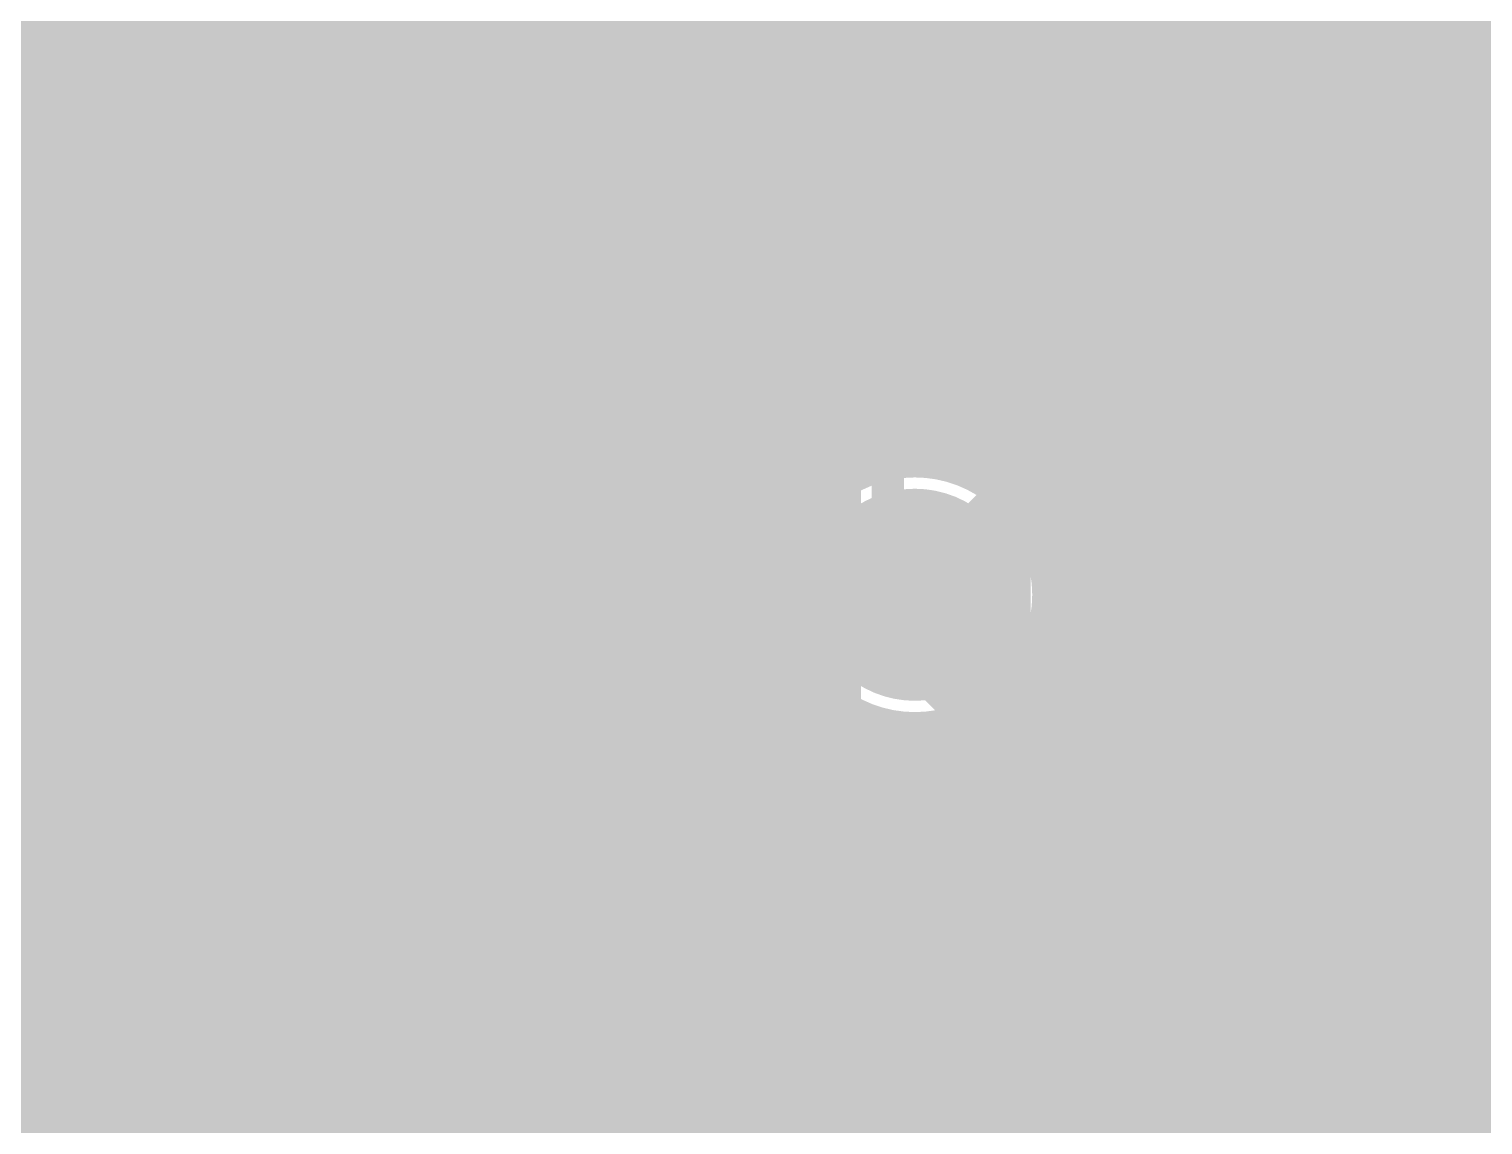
# Model space of a CAD drawing. Extents: x -118 to 4, y -52 to 56.
# Drawn here: x -81.9 to -75.04, y 5.12 to 10.29 of the extents above; entities that cross this region are included whole.
import ezdxf

# ---------------------------------------------------------------- set-up
doc = ezdxf.new("R2010")
doc.units = 0
doc.header["$MEASUREMENT"] = 0
doc.layers.get('0').update_dxf_attribs({"linetype": 'CONTINUOUS'})
for name, color, linetype in [('22-302-0_BOT', 7, 'CONTINUOUS'), ('22-302-0_DRD', 7, 'CONTINUOUS'), ('22-302-0_DRL', 2, 'CONTINUOUS'), ('22-302-0_GND', 1, 'CONTINUOUS'), ('22-302-0_IN1', 3, 'CONTINUOUS'), ('22-302-0_SMB', 5, 'CONTINUOUS'), ('22-302-0_SMT', 10, 'CONTINUOUS'), ('22-302-0_SPB', 14, 'CONTINUOUS'), ('22-302-0_SPT', 9, 'CONTINUOUS'), ('22-302-0_SSB', 12, 'CONTINUOUS'), ('22-302-0_SST', 11, 'CONTINUOUS'), ('22-302-0_TOP', 13, 'CONTINUOUS'), ('THRUHOLE_TAP', 7, 'CONTINUOUS')]:
    doc.layers.add(name, color=color, linetype=linetype)

# ---------------------------------------------------------------- blocks, each defined once
blk = doc.blocks.new('ROUND_15')
at = {"const_width": 1.27}
blk.add_lwpolyline([(-0.635, 0, 1), (0.635, 0, 1)], format="xyb", close=True, dxfattribs=at)
blk = doc.blocks.new('RECTANGLE_31')
blk.add_solid([(0.508, 0.635), (0.508, -0.635), (-0.508, 0.635), (-0.508, -0.635)])
blk = doc.blocks.new('ROUND_50')
at = {"const_width": 0.35052}
blk.add_lwpolyline([(-0.17526, 0, 1), (0.17526, 0, 1)], format="xyb", close=True, dxfattribs=at)
blk = doc.blocks.new('RECTANGLE_59')
blk.add_solid([(1.3716, 1.0795), (1.3716, -1.0795), (-1.3716, 1.0795), (-1.3716, -1.0795)])
blk = doc.blocks.new('ROUND_107')
at = {"const_width": 0.10033}
blk.add_lwpolyline([(-0.050164, 0, 1), (0.050164, 0, 1)], format="xyb", close=True, dxfattribs=at)
blk = doc.blocks.new('ROUND_70')
at = {"const_width": 1.49987}
blk.add_lwpolyline([(-0.749934, 0, 1), (0.749934, 0, 1)], format="xyb", close=True, dxfattribs=at)
blk = doc.blocks.new('ROUND_93')
at = {"const_width": 0.50038}
blk.add_lwpolyline([(-0.25019, 0, 1), (0.25019, 0, 1)], format="xyb", close=True, dxfattribs=at)
blk = doc.blocks.new('RECTANGLE_13')
blk.add_solid([(1.905, 2.1209), (1.905, -2.1209), (-1.905, 2.1209), (-1.905, -2.1209)])
blk = doc.blocks.new('ROUND_98')
at = {"const_width": 0.10033}
blk.add_lwpolyline([(-0.050164, 0, 1), (0.050164, 0, 1)], format="xyb", close=True, dxfattribs=at)

msp = doc.modelspace()

# ---------------------------------------------------------------- linework, layer by layer
at = {"layer": '22-302-0_BOT'}
for points, const_width in [([(-64.77, 36.9062), (-64.9478, 36.9062), (-65.7098, 36.9062), (-67.056, 35.56), (-67.056, 27.94), (-69.088, 25.908), (-73.787, 25.908), (-75.057, 24.638), (-75.057, 19.939), (-76.454, 18.542), (-76.454, 11.43), (-77.724, 10.16), (-79.883, 10.16), (-80.899, 11.176)], 0.2032), ([(-75.8952, 18.52676), (-75.8952, 6.67004)], 0.254), ([(-75.6666, 11.90498), (-75.6666, 8.41248)], 0.254), ([(-75.438, 11.5824), (-75.438, 8.7376)], 0.254), ([(-75.2094, 11.37412), (-75.2094, 8.94334)], 0.254), ([(-76.1238, 11.19378), (-76.1238, 6.89864)], 0.254), ([(-74.9808, 11.23442), (-74.9808, 9.08558)], 0.254), ([(-76.16698, 11.14298), (-77.4319, 9.87552)], 0.254), ([(-76.3524, 10.95756), (-76.3524, 7.12724)], 0.254), ([(-76.581, 10.72896), (-76.581, 7.35584)], 0.254), ([(-76.8096, 10.50036), (-76.8096, 7.58444)], 0.254), ([(-73.35266, 10.2362), (-77.07376, 10.2362)], 0.254), ([(-77.0382, 10.27176), (-77.0382, 7.81304)], 0.254), ([(-77.2668, 10.04316), (-77.2668, 8.12292)], 0.254), ([(-73.34758, 10.0076), (-77.30236, 10.0076)], 0.254), ([(-77.4954, 9.82472), (-77.4954, 8.26008)], 0.254), ([(-79.0448, 9.7536), (-79.0448, 7.9248)], 0.254), ([(-77.724, 9.7536), (-79.0448, 9.7536)], 0.254), ([(-78.867, 9.7536), (-78.867, 6.0325)], 0.254), ([(-78.6384, 9.7536), (-78.6384, 6.0325)], 0.254), ([(-78.4098, 9.7536), (-78.4098, 6.0325)], 0.254), ([(-78.1812, 9.7536), (-78.1812, 8.12292)], 0.254), ([(-77.9526, 9.7536), (-77.9526, 8.26008)], 0.254), ([(-77.724, 9.7536), (-77.724, 8.30072)], 0.254), ([(-73.30948, 9.779), (-77.58176, 9.779)], 0.254), ([(-73.23328, 9.5504), (-79.0448, 9.5504)], 0.254), ([(-73.11644, 9.3218), (-79.0448, 9.3218)], 0.254), ([(-74.96556, 9.0932), (-79.0448, 9.0932)], 0.254), ([(-79.883, 8.89), (-81.153, 7.62), (-83.82, 7.62)], 0.381), ([(-75.30846, 8.8646), (-79.0448, 8.8646)], 0.254), ([(-75.52182, 8.636), (-79.0448, 8.636)], 0.254), ([(-75.66914, 8.4074), (-79.0448, 8.4074)], 0.254), ([(-78.11008, 8.1788), (-79.0448, 8.1788)], 0.254), ([(-75.7682, 8.1788), (-77.33538, 8.1788)], 0.254), ([(-80.14716, 7.9248), (-80.7974, 7.27456)], 0.254), ([(-79.0448, 7.9248), (-80.14716, 7.9248)], 0.254), ([(-80.01, 7.9248), (-80.01, 6.0325)], 0.254), ([(-79.7814, 7.9248), (-79.7814, 6.0325)], 0.254), ([(-79.5528, 7.9248), (-79.5528, 6.0325)], 0.254), ([(-79.3242, 7.9248), (-79.3242, 6.0325)], 0.254), ([(-79.0956, 7.9248), (-79.0956, 6.0325)], 0.254), ([(-78.31836, 7.9502), (-79.0448, 7.9502)], 0.254), ([(-75.82916, 7.9502), (-77.12964, 7.9502)], 0.254), ([(-80.2386, 7.83336), (-80.2386, 6.0325)], 0.254), ([(-77.089, 7.86638), (-75.43292, 6.2103)], 0.254), ([(-77.724, 7.62), (-75.692, 5.588), (-58.928, 5.588), (-58.42, 5.08)], 0.635), ([(-78.39456, 7.7216), (-80.35036, 7.7216)], 0.254), ([(-75.85456, 7.7216), (-76.94422, 7.7216)], 0.254), ([(-80.4672, 7.60476), (-80.4672, 6.0325)], 0.254), ([(-78.39202, 7.493), (-80.57896, 7.493)], 0.254), ([(-75.84694, 7.493), (-76.71562, 7.493)], 0.254), ([(-80.6958, 7.37616), (-80.6958, -0.508)], 0.254), ([(-78.30312, 7.2644), (-80.80756, 7.2644)], 0.254), ([(-75.8063, 7.2644), (-76.48702, 7.2644)], 0.254), ([(-80.9244, 7.18058), (-80.9244, -0.508)], 0.254), ([(-81.153, 7.1247), (-83.35264, 7.1247)], 0.254), ([(-81.8388, 7.1247), (-81.8388, 6.0325)], 0.254), ([(-81.6102, 7.1247), (-81.6102, 1.6129)], 0.254), ([(-81.3816, 7.1247), (-81.3816, -0.508)], 0.254), ([(-81.153, 7.1247), (-81.153, -0.508)], 0.254), ([(-78.1812, 7.11708), (-78.1812, 6.0325)], 0.254), ([(-78.07198, 7.0358), (-83.47202, 7.0358)], 0.254), ([(-75.72756, 7.0358), (-76.25842, 7.0358)], 0.254), ([(-77.97038, 6.985), (-76.24064, 5.2578)], 0.254), ([(-77.9526, 6.96722), (-77.9526, 6.0325)], 0.254), ([(-75.6666, 6.90626), (-75.6666, 6.44144)], 0.254), ([(-77.79004, 6.8072), (-85.6742, 6.8072)], 0.254), ([(-75.60818, 6.8072), (-76.02982, 6.8072)], 0.254), ([(-77.724, 6.73862), (-77.724, 6.0325)], 0.254), ([(-77.56144, 6.5786), (-85.6742, 6.5786)], 0.254), ([(-75.43546, 6.5786), (-75.80122, 6.5786)], 0.254), ([(-75.438, 6.58114), (-75.438, 6.21284)], 0.254), ([(-77.4954, 6.51002), (-77.4954, 6.0325)], 0.254), ([(-77.33284, 6.35), (-85.6742, 6.35)], 0.254), ([(-75.17384, 6.35), (-75.57262, 6.35)], 0.254), ([(-75.2094, 6.3754), (-75.2094, 6.2103)], 0.254), ([(-77.2668, 6.28142), (-77.2668, 6.0325)], 0.254), ([(-74.93254, 6.2103), (-75.43292, 6.2103)], 0.254), ([(-74.9808, 6.23316), (-74.9808, 6.2103)], 0.254), ([(-77.10424, 6.1214), (-85.6742, 6.1214)], 0.254), ([(-77.0382, 6.05282), (-77.0382, 5.2578)], 0.254), ([(-81.6102, 6.0325), (-85.0138, 6.0325)], 0.254), ([(-81.6102, 6.0325), (-81.6102, 3.2131)], 0.254), ([(-80.5688, 6.0325), (-80.5688, 3.2131)], 0.254), ([(-77.1652, 6.0325), (-80.5688, 6.0325)], 0.254), ([(-77.1652, 6.0325), (-77.1652, 5.2578)], 0.254), ([(-80.5688, 5.8928), (-81.6102, 5.8928)], 0.254), ([(-76.87564, 5.8928), (-77.1652, 5.8928)], 0.254), ([(-76.8096, 5.82422), (-76.8096, 5.2578)], 0.254), ([(-80.5688, 5.6642), (-81.6102, 5.6642)], 0.254), ([(-76.64704, 5.6642), (-77.1652, 5.6642)], 0.254), ([(-76.581, 5.59562), (-76.581, 5.2578)], 0.254), ([(-80.5688, 5.4356), (-81.6102, 5.4356)], 0.254), ([(-76.41844, 5.4356), (-77.1652, 5.4356)], 0.254), ([(-76.3524, 5.36702), (-76.3524, 5.2578)], 0.254), ([(-76.24064, 5.2578), (-77.1652, 5.2578)], 0.254), ([(-80.5688, 5.207), (-81.6102, 5.207)], 0.254), ([(-78.867, 4.6228), (-78.867, 4.572), (-78.613, 4.318), (-73.787, 4.318), (-73.00468, 3.53568), (-73.00468, 1.905)], 1.27)]:
    msp.add_lwpolyline(points, dxfattribs=dict(at, const_width=const_width))
at = {"layer": '22-302-0_BOT', "const_width": 0.254}
for points in [[(-77.724, 9.7536, 0.1989124), (-77.43663, 9.87263)], [(-77.724, 9.7536, 0.1989124), (-77.43663, 9.87263)], [(-74.25436, 9.26084, 0.4142136), (-75.85456, 7.66064)], [(-77.724, 8.30072, 0.4142136), (-78.40472, 7.62)], [(-77.089, 7.86638, 0.3095216), (-77.724, 8.30072)], [(-75.85456, 7.66064, 0.2911856), (-74.93254, 6.2103)], [(-78.40472, 7.62, 0.3095218), (-77.97038, 6.985)], [(-81.153, 7.1247, 0.1989124), (-80.80277, 7.26977)], [(-81.153, 7.1247, 0.1989124), (-80.80277, 7.26977)]]:
    msp.add_lwpolyline(points, format="xyb", dxfattribs=at)
at = {"layer": '22-302-0_DRD', "const_width": 0.254}
for points in [[(-77.089, 8.255), (-78.359, 6.985)], [(-77.089, 6.985), (-78.359, 8.255)]]:
    msp.add_lwpolyline(points, dxfattribs=at)
at = {"layer": '22-302-0_IN1', "const_width": 0.254}
for points in [[(-79.6798, 27.19578), (-79.6798, -3.048)], [(-79.4512, 24.77008), (-79.4512, -3.048)], [(-79.2226, 24.63292), (-79.2226, -3.048)], [(-78.994, 24.59228), (-78.994, -3.048)], [(-76.0222, 24.59482), (-76.0222, 3.05816)], [(-79.9084, 22.45614), (-79.9084, -3.048)], [(-78.7654, 22.25294), (-78.7654, -3.048)], [(-76.2508, 22.11324), (-76.2508, 2.84734)], [(-80.137, 22.00148), (-80.137, -3.048)], [(-78.5368, 21.9075), (-78.5368, -3.048)], [(-76.4794, 21.82876), (-76.4794, 2.49174)], [(-80.3656, 21.76018), (-80.3656, -3.048)], [(-78.3082, 21.70176), (-78.3082, 7.96798)], [(-80.5942, 21.60524), (-80.5942, -3.048)], [(-78.0796, 21.56714), (-78.0796, 8.19912)], [(-80.8228, 21.50364), (-80.8228, -3.048)], [(-77.851, 17.66316), (-77.851, 8.28802)], [(-81.0514, 17.60474), (-81.0514, -3.048)], [(-76.708, 17.45488), (-76.708, -3.048)], [(-81.28, 17.34312), (-81.28, -3.048)], [(-77.6224, 17.3609), (-77.6224, 8.29056)], [(-81.7372, 17.23136), (-81.7372, -3.048)], [(-81.5086, 17.24406), (-81.5086, -3.048)], [(-77.3938, 17.24914), (-77.3938, 8.21436)], [(-77.1652, 17.22882), (-77.1652, 8.00608)], [(-76.9366, 17.28724), (-76.9366, -3.048)], [(-81.9658, 16.28902), (-81.9658, -3.048)], [(-75.7936, 12.21994), (-75.7936, 8.10006)], [(-75.565, 11.73988), (-75.565, 8.57758)], [(-75.3364, 11.4808), (-75.3364, 8.8392)], [(-75.1078, 11.30554), (-75.1078, 9.01446)], [(-73.3552, 10.2108), (-90.7288, 10.2108)], [(-73.34504, 9.9822), (-90.73896, 9.9822)], [(-73.30186, 9.7536), (-90.7923, 9.7536)], [(-73.22312, 9.525), (-90.88882, 9.525)], [(-73.1012, 9.2964), (-91.04122, 9.2964)], [(-75.01636, 9.0678), (-91.2876, 9.0678)], [(-75.3364, 8.8392), (-91.81338, 8.8392)], [(-75.54214, 8.6106), (-98.425, 8.6106)], [(-75.68184, 8.382), (-98.425, 8.382)], [(-78.14564, 8.1534), (-83.39836, 8.1534)], [(-75.77582, 8.1534), (-77.30236, 8.1534)], [(-78.33106, 7.9248), (-83.21294, 7.9248)], [(-75.8317, 7.9248), (-77.11694, 7.9248)], [(-78.39964, 7.6962), (-83.14436, 7.6962)], [(-75.85456, 7.6962), (-77.04836, 7.6962)], [(-78.38694, 7.4676), (-83.15706, 7.4676)], [(-75.8444, 7.4676), (-77.06106, 7.4676)], [(-78.28788, 7.239), (-83.25612, 7.239)], [(-78.3082, 7.27202), (-78.3082, -3.048)], [(-77.1652, 7.23138), (-77.1652, -3.048)], [(-75.79868, 7.239), (-77.16012, 7.239)], [(-75.7936, 7.21868), (-75.7936, 3.19532)], [(-78.02372, 7.0104), (-83.51774, 7.0104)], [(-78.0796, 7.04088), (-78.0796, -3.048)], [(-75.7174, 7.0104), (-77.42174, 7.0104)], [(-77.3938, 7.02564), (-77.3938, -3.048)], [(-77.851, 6.95198), (-77.851, -3.048)], [(-77.6224, 6.9469), (-77.6224, -3.048)], [(-75.59294, 6.7818), (-98.425, 6.7818)], [(-75.565, 6.74116), (-75.565, 3.28168)], [(-75.41006, 6.5532), (-98.425, 6.5532)], [(-75.3364, 6.47954), (-75.3364, 3.32486)], [(-75.13574, 6.3246), (-98.425, 6.3246)], [(-75.1078, 6.30428), (-75.1078, 3.33248)], [(-74.59472, 6.096), (-98.425, 6.096)], [(-17.1196, 5.8674), (-98.425, 5.8674)], [(-58.80608, 5.6388), (-85.3948, 5.6388)], [(-59.01436, 5.4102), (-85.3948, 5.4102)], [(-59.09056, 5.1816), (-85.3948, 5.1816)]]:
    msp.add_lwpolyline(points, dxfattribs=at)
for points in [[(-74.25436, 9.26084, 0.4142136), (-75.85456, 7.66064)], [(-77.724, 8.30072, 0.4142136), (-78.40472, 7.62)], [(-77.04328, 7.62, 0.4142136), (-77.724, 8.30072)], [(-75.85456, 7.66064, 0.4142136), (-74.25436, 6.06044)], [(-78.40472, 7.62, 0.4142136), (-77.724, 6.93928)], [(-77.724, 6.93928, 0.4142136), (-77.04328, 7.62)]]:
    msp.add_lwpolyline(points, format="xyb", dxfattribs=at)
at = {"layer": '22-302-0_SSB', "const_width": 0.1524}
for points in [[(-81.915, 12.319), (-77.851, 12.319), (-77.851, 7.747), (-79.629, 7.747), (-79.883, 8.001), (-80.137, 7.747), (-81.915, 7.747), (-81.915, 12.319)], [(-76.4032, 10.06094), (-77.4192, 10.06094), (-77.24902, 10.17778)], [(-76.4032, 9.94156), (-76.4032, 10.17778)], [(-76.4032, 9.40054), (-76.57084, 9.51738), (-76.74102, 9.57834), (-77.07884, 9.57834), (-77.24902, 9.51738), (-77.4192, 9.40054), (-77.4192, 9.28116), (-77.24902, 9.16178), (-77.07884, 9.10336), (-76.74102, 9.10336), (-76.57084, 9.16178), (-76.4032, 9.28116), (-76.4032, 9.40054)], [(-81.31556, 4.60756), (-81.31302, 0.254), (-81.31302, -1.3843), (-85.31098, -1.3843), (-85.3186, 5.7404), (-84.8614, 6.1976), (-81.661, 6.1976), (-81.3054, 5.7658), (-81.31556, 4.60756)], [(-76.87056, 4.60756), (-76.86802, 0.254), (-76.86802, -1.3843), (-80.86598, -1.3843), (-80.8736, 5.7404), (-80.4164, 6.1976), (-77.216, 6.1976), (-76.8604, 5.7658), (-76.87056, 4.60756)], [(-81.6483, 6.13156), (-84.87664, 6.13156)], [(-81.661, 6.1468), (-84.8614, 6.1468)], [(-81.92008, 6.1468), (-81.92008, 5.969)], [(-81.78292, 6.1468), (-81.78292, 5.969)], [(-81.661, 6.1468), (-81.534, 5.9944), (-81.4578, 5.9436), (-81.407, 5.8928)], [(-81.64576, 6.12902), (-81.64576, 5.969)], [(-80.4164, 6.1468), (-80.5942, 5.969)], [(-77.2033, 6.13156), (-80.43164, 6.13156)], [(-77.216, 6.1468), (-80.4164, 6.1468)], [(-80.35544, 6.1468), (-80.35544, 5.969)], [(-80.21828, 6.1468), (-80.21828, 5.969)], [(-80.08112, 6.1468), (-80.08112, 5.969)], [(-79.94396, 6.1468), (-79.94396, 5.969)], [(-79.8068, 6.1468), (-79.8068, 5.969)], [(-79.66964, 6.1468), (-79.66964, 5.969)], [(-79.53248, 6.1468), (-79.53248, 5.969)], [(-79.39532, 6.1468), (-79.39532, 5.969)], [(-79.25816, 6.1468), (-79.25816, 5.969)], [(-79.121, 6.1468), (-79.121, 5.969)], [(-78.98384, 6.1468), (-78.98384, 5.969)], [(-78.84668, 6.1468), (-78.84668, 5.969)], [(-78.70952, 6.1468), (-78.70952, 5.969)], [(-78.57236, 6.1468), (-78.57236, 5.969)], [(-78.4352, 6.1468), (-78.4352, 5.969)], [(-78.29804, 6.1468), (-78.29804, 5.969)], [(-78.16088, 6.1468), (-78.16088, 5.969)], [(-78.02372, 6.1468), (-78.02372, 5.969)], [(-77.88656, 6.1468), (-77.88656, 5.969)], [(-77.7494, 6.1468), (-77.7494, 5.969)], [(-77.61224, 6.1468), (-77.61224, 5.969)], [(-77.47508, 6.1468), (-77.47508, 5.969)], [(-77.33792, 6.1468), (-77.33792, 5.969)], [(-77.216, 6.1468), (-77.089, 5.9944), (-77.0128, 5.9436), (-76.962, 5.8928)], [(-77.20076, 6.12902), (-77.20076, 5.969)], [(-80.4926, 6.0706), (-80.4926, 5.969)], [(-81.5086, 5.9944), (-81.534, 5.969), (-85.0392, 5.969)], [(-81.534, 5.9944), (-85.0138, 5.9944)], [(-81.5086, 5.9944), (-81.407, 5.8928)], [(-77.0636, 5.9944), (-77.089, 5.969), (-80.5942, 5.969)], [(-77.089, 5.9944), (-80.5688, 5.9944)], [(-77.0636, 5.9944), (-76.962, 5.8928)], [(-81.6864, 5.60324), (-81.6864, 5.31622)], [(-81.54924, 5.58546), (-81.54924, 5.334)], [(-77.2414, 5.60324), (-77.2414, 5.31622)], [(-77.10424, 5.58546), (-77.10424, 5.334)], [(-81.5086, 5.54736), (-81.76006, 5.54736)], [(-77.0636, 5.54736), (-77.31506, 5.54736)], [(-81.49082, 5.4102), (-81.77784, 5.4102)], [(-77.04582, 5.4102), (-77.33284, 5.4102)]]:
    msp.add_lwpolyline(points, dxfattribs=at)
for points in [[(-81.6356, 5.6134, 0.4142136), (-81.788, 5.461)], [(-81.4832, 5.461, 0.4142136), (-81.6356, 5.6134)], [(-77.1906, 5.6134, 0.4142136), (-77.343, 5.461)], [(-77.0382, 5.461, 0.4142136), (-77.1906, 5.6134)], [(-81.788, 5.461, 0.4142136), (-81.6356, 5.3086)], [(-81.6356, 5.3086, 0.4142136), (-81.4832, 5.461)], [(-77.343, 5.461, 0.4142136), (-77.1906, 5.3086)], [(-77.1906, 5.3086, 0.4142136), (-77.0382, 5.461)]]:
    msp.add_lwpolyline(points, format="xyb", dxfattribs=at)
at = {"layer": '22-302-0_SST'}
for points, const_width in [([(-71.35368, 16.15948), (-71.35368, 14.55928), (-72.15378, 14.55928), (-72.15378, 16.15948), (-77.2541, 16.15948), (-77.2541, 4.16052), (-72.15378, 4.16052), (-72.15378, 5.76072), (-71.35368, 5.76072), (-71.35368, 4.16052), (-66.2559, 4.16052), (-66.2559, 16.15948), (-71.35368, 16.15948)], 0.1524), ([(-78.105, 2.032), (-83.185, 2.032), (-83.185, 13.208), (-78.105, 13.208), (-78.105, 2.032)], 0.254)]:
    msp.add_lwpolyline(points, dxfattribs=dict(at, const_width=const_width))
at = {"layer": '22-302-0_SST', "const_width": 0.1524}
for points in [[(-74.1553, 9.398, 0.4142136), (-76.07046, 7.48284)], [(-74.1553, 9.0805, 0.4142136), (-75.75296, 7.48284)], [(-76.07046, 7.48284, 0.4142136), (-74.1553, 5.56768)], [(-75.75296, 7.48284, 0.4142136), (-74.1553, 5.88518)]]:
    msp.add_lwpolyline(points, format="xyb", dxfattribs=at)
at = {"layer": '22-302-0_TOP'}
for points, const_width in [([(-74.25436, 12.65936), (-76.10856, 10.8077), (-80.645, 10.8077)], 1.524), ([(-89.662, 12.7), (-85.09, 12.7), (-83.566, 11.176), (-83.566, 8.636), (-82.55, 7.62), (-77.724, 7.62)], 0.635), ([(-73.00468, 1.905), (-73.00468, 2.90068), (-74.549, 4.445), (-80.6323, 4.445), (-80.645, 4.4323)], 1.524)]:
    msp.add_lwpolyline(points, dxfattribs=dict(at, const_width=const_width))

# ---------------------------------------------------------------- block references
at = {"layer": '22-302-0_BOT'}
for name, p in [('RECTANGLE_31', (-79.883, 8.89)), ('ROUND_15', (-74.25436, 7.66064)), ('ROUND_50', (-77.724, 7.62)), ('RECTANGLE_59', (-78.867, 4.6228))]:
    msp.add_blockref(name, p, dxfattribs=at)
at = {"layer": '22-302-0_DRL'}
msp.add_blockref('ROUND_107', (-77.724, 7.62), dxfattribs=at)
at = {"layer": '22-302-0_GND'}
for name, p in [('ROUND_70', (-74.25436, 7.66064)), ('ROUND_93', (-77.724, 7.62))]:
    msp.add_blockref(name, p, dxfattribs=at)
at = {"layer": '22-302-0_IN1'}
for name, p in [('ROUND_15', (-74.25436, 7.66064)), ('ROUND_50', (-77.724, 7.62))]:
    msp.add_blockref(name, p, dxfattribs=at)
at = {"layer": '22-302-0_SMB'}
for name, p in [('RECTANGLE_31', (-79.883, 8.89)), ('ROUND_15', (-74.25436, 7.66064)), ('RECTANGLE_59', (-78.867, 4.6228))]:
    msp.add_blockref(name, p, dxfattribs=at)
at = {"layer": '22-302-0_SMT'}
for name, p in [('RECTANGLE_13', (-80.645, 10.8077)), ('ROUND_15', (-74.25436, 7.66064)), ('RECTANGLE_13', (-80.645, 4.4323))]:
    msp.add_blockref(name, p, dxfattribs=at)
at = {"layer": '22-302-0_SPB'}
for name, p in [('RECTANGLE_31', (-79.883, 8.89)), ('RECTANGLE_59', (-78.867, 4.6228))]:
    msp.add_blockref(name, p, dxfattribs=at)
at = {"layer": '22-302-0_SPT'}
for p in [(-80.645, 10.8077), (-80.645, 4.4323)]:
    msp.add_blockref('RECTANGLE_13', p, dxfattribs=at)
at = {"layer": '22-302-0_TOP'}
for name, p in [('RECTANGLE_13', (-80.645, 10.8077)), ('ROUND_15', (-74.25436, 7.66064)), ('ROUND_50', (-77.724, 7.62)), ('RECTANGLE_13', (-80.645, 4.4323))]:
    msp.add_blockref(name, p, dxfattribs=at)
at = {"layer": 'THRUHOLE_TAP'}
msp.add_blockref('ROUND_98', (-77.724, 7.62), dxfattribs=at)

doc.saveas('drawing.dxf')
